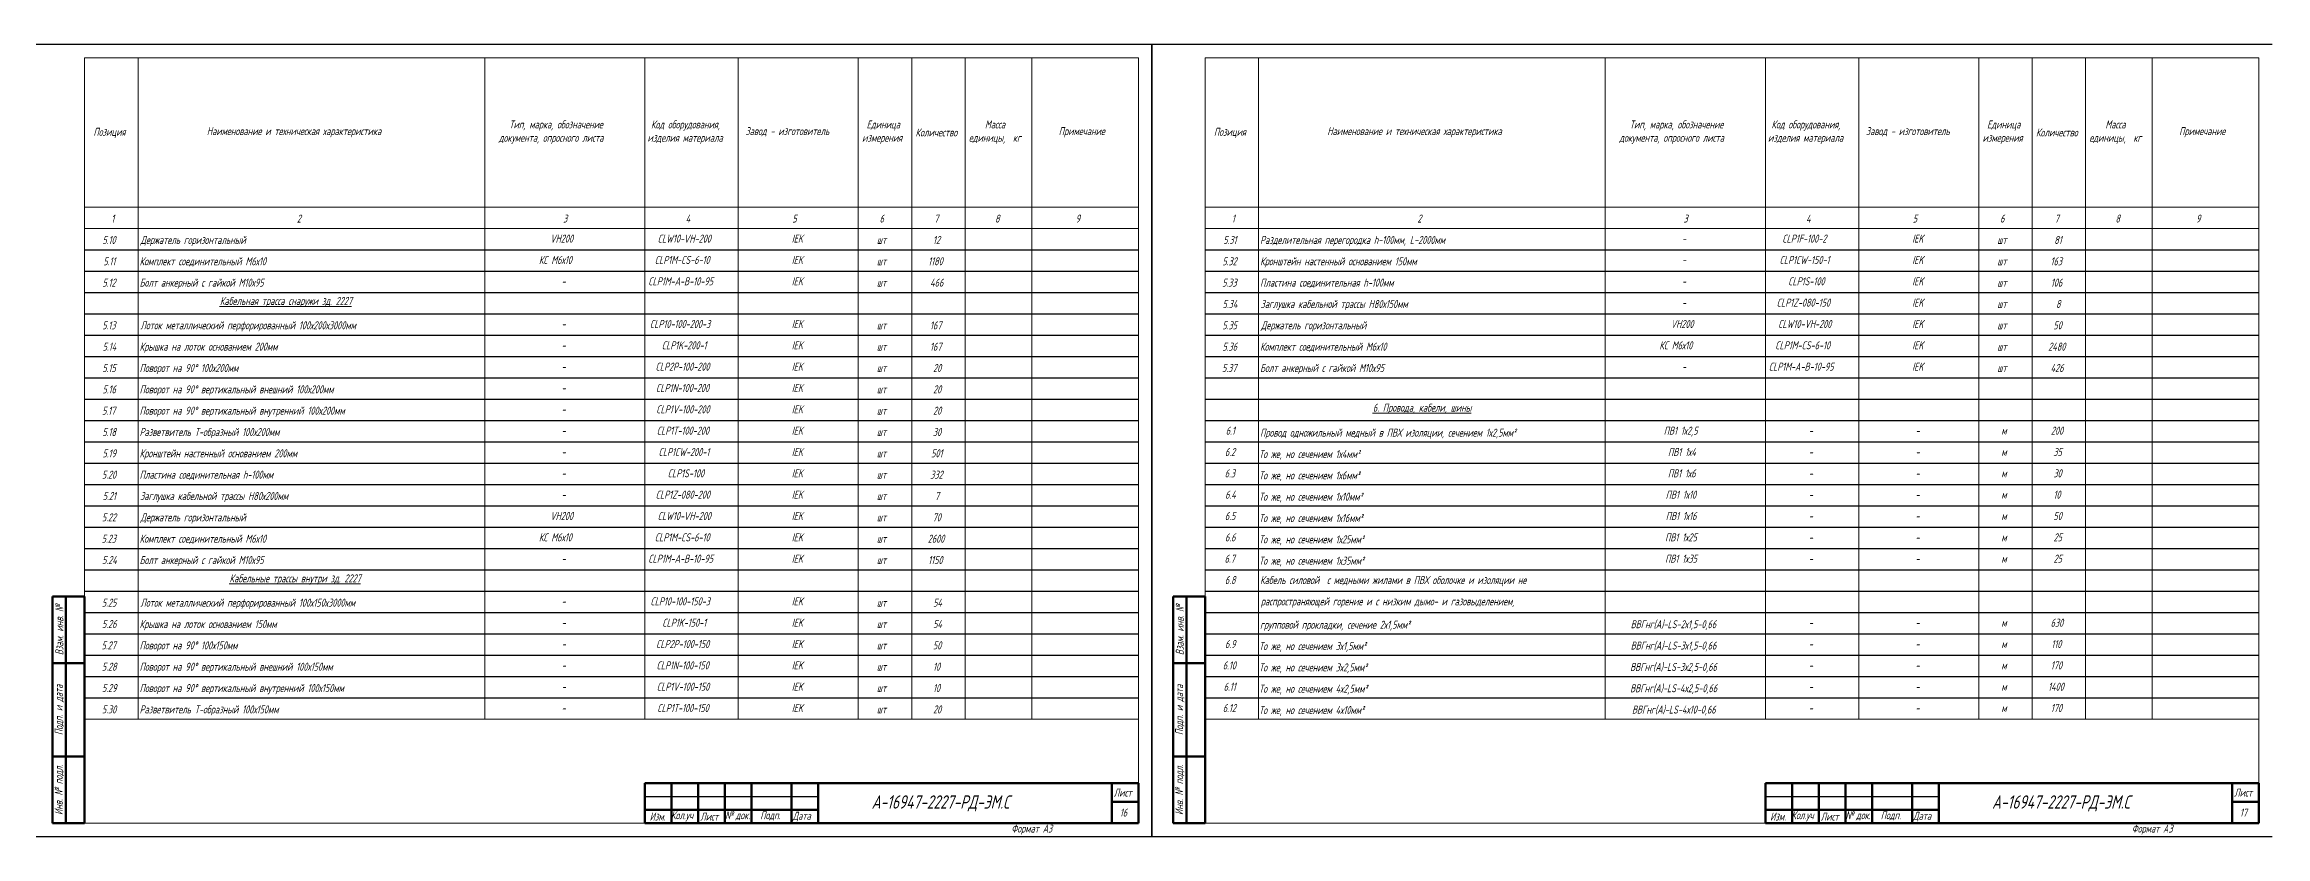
# Model space of a CAD drawing. Header units: millimetres. Extents: x -14296 to 10264, y -13087 to -5602.
# Drawn here: x 8589 to 9422, y -13087 to -12790 of the extents above; entities that cross this region are included whole.
import ezdxf

# ---------------------------------------------------------------- set-up
doc = ezdxf.new("R2010")
doc.units = ezdxf.units.MM
for name, color, linetype, lineweight in [('Рамка толстая', 7, 'Continuous', 15), ('Рамка тонкая', 5, 'Continuous', 25), ('ТаБлица', 253, 'Continuous', 15), ('Текст', 7, 'Continuous', 20), ('Штампы', 252, 'Continuous', 25)]:
    doc.layers.add(name, color=color, linetype=linetype, lineweight=lineweight)
doc.styles.add('Simplex', font='simplex.shx', dxfattribs={"width": 0.7, "oblique": 15})

msp = doc.modelspace()

# ---------------------------------------------------------------- linework, layer by layer
at = {"layer": 'Рамка толстая', "color": 18, "true_color": 0x000000}
for p, q in [((8604.28378, -12794.74064), (8604.28378, -13081.74064)), ((8999.28378, -12794.74064), (8604.28378, -12794.74064)), ((8999.28378, -13081.74064), (8999.28378, -12794.74064)), ((9024.28378, -12794.74064), (9024.28378, -13081.74064)), ((9419.28378, -12794.74064), (9024.28378, -12794.74064)), ((9419.28378, -13081.74064), (9419.28378, -12794.74064)), ((8604.28378, -13081.74064), (8999.28378, -13081.74064)), ((9024.28378, -13081.74064), (9419.28378, -13081.74064))]:
    msp.add_line(p, q, dxfattribs=at)
at = {"layer": 'Рамка тонкая', "color": 18, "true_color": 0x000000}
for p, q in [((9004.28378, -12789.74064), (8584.28378, -12789.74064)), ((9004.28378, -12789.74064), (9004.28378, -13086.74064)), ((9424.28378, -12789.74064), (9004.28378, -12789.74064)), ((9004.28378, -13086.74064), (9004.28378, -12789.74064)), ((8604.28378, -12866.74064), (8999.28378, -12866.74064)), ((9024.28378, -12866.74064), (9419.28378, -12866.74064)), ((8604.28378, -12874.74064), (8999.28378, -12874.74064)), ((9024.28378, -12874.74064), (9419.28378, -12874.74064)), ((8604.28378, -12882.74064), (8999.28378, -12882.74064)), ((9024.28378, -12882.74064), (9419.28378, -12882.74064)), ((8604.28378, -12890.74064), (8999.28378, -12890.74064)), ((9024.28378, -12890.74064), (9419.28378, -12890.74064)), ((8604.28378, -12898.74064), (8999.28378, -12898.74064)), ((9024.28378, -12898.74064), (9419.28378, -12898.74064)), ((8604.28378, -12906.74064), (8999.28378, -12906.74064)), ((9024.28378, -12906.74064), (9419.28378, -12906.74064)), ((8604.28378, -12914.74064), (8999.28378, -12914.74064)), ((9024.28378, -12914.74064), (9419.28378, -12914.74064)), ((8604.28378, -12922.74064), (8999.28378, -12922.74064)), ((9024.28378, -12922.74064), (9419.28378, -12922.74064)), ((8604.28378, -12930.74064), (8999.28378, -12930.74064)), ((9024.28378, -12930.74064), (9419.28378, -12930.74064)), ((8604.28378, -12938.74064), (8999.28378, -12938.74064)), ((9024.28378, -12938.74064), (9419.28378, -12938.74064)), ((8604.28378, -12946.74064), (8999.28378, -12946.74064)), ((8604.28378, -12954.74064), (8999.28378, -12954.74064)), ((9024.28378, -12946.74064), (9419.28378, -12946.74064)), ((9024.28378, -12954.74064), (9419.28378, -12954.74064)), ((8604.28378, -12962.74064), (8999.28378, -12962.74064)), ((9024.28378, -12962.74064), (9419.28378, -12962.74064)), ((8604.28378, -12970.74064), (8999.28378, -12970.74064)), ((9024.28378, -12970.74064), (9419.28378, -12970.74064)), ((8604.28378, -12978.74064), (8999.28378, -12978.74064)), ((9024.28378, -12978.74064), (9419.28378, -12978.74064)), ((8604.28378, -12986.74064), (8999.28378, -12986.74064)), ((9024.28378, -12986.74064), (9419.28378, -12986.74064)), ((8604.28378, -12994.74064), (8999.28378, -12994.74064)), ((9024.28378, -12994.74064), (9419.28378, -12994.74064)), ((8604.28378, -13002.74064), (8999.28378, -13002.74064)), ((9024.28378, -13002.74064), (9419.28378, -13002.74064)), ((8604.28378, -13010.74064), (8999.28378, -13010.74064)), ((9024.28378, -13010.74064), (9419.28378, -13010.74064)), ((8604.28378, -13018.74064), (8999.28378, -13018.74064)), ((9024.28378, -13018.74064), (9419.28378, -13018.74064)), ((8604.28378, -13026.74064), (8999.28378, -13026.74064)), ((9024.28378, -13026.74064), (9419.28378, -13026.74064)), ((8604.28378, -13034.74064), (8999.28378, -13034.74064)), ((9024.28378, -13034.74064), (9419.28378, -13034.74064)), ((8584.28378, -13086.74064), (9004.28378, -13086.74064)), ((9004.28378, -13086.74064), (9424.28378, -13086.74064))]:
    msp.add_line(p, q, dxfattribs=at)
at = {"layer": 'ТаБлица', "color": 18, "true_color": 0x000000}
for p, q in [((8624.28378, -12794.74064), (8624.28378, -13042.74064)), ((8754.28378, -12794.74064), (8754.28378, -13042.74064)), ((8814.28378, -12794.74064), (8814.28378, -13042.74064)), ((8849.28378, -12794.74064), (8849.28378, -13042.74064)), ((8894.28378, -12794.74064), (8894.28378, -13042.74064)), ((8914.28378, -12794.74064), (8914.28378, -13042.74064)), ((8934.28378, -12794.74064), (8934.28378, -13042.74064)), ((8959.28378, -12794.74064), (8959.28378, -13042.74064)), ((9044.28378, -12794.74064), (9044.28378, -13042.74064)), ((9174.28378, -12794.74064), (9174.28378, -13042.74064)), ((9234.28378, -12794.74064), (9234.28378, -13042.74064)), ((9269.28378, -12794.74064), (9269.28378, -13042.74064)), ((9314.28378, -12794.74064), (9314.28378, -13042.74064)), ((9334.28378, -12794.74064), (9334.28378, -13042.74064)), ((9354.28378, -12794.74064), (9354.28378, -13042.74064)), ((9379.28378, -12794.74064), (9379.28378, -13042.74064)), ((8604.28378, -12850.74064), (8999.28378, -12850.74064)), ((9024.28378, -12850.74064), (9419.28378, -12850.74064)), ((8604.28378, -12858.74064), (8999.28378, -12858.74064)), ((9024.28378, -12858.74064), (9419.28378, -12858.74064)), ((8604.28378, -13042.74064), (8999.28378, -13042.74064)), ((9024.28378, -13042.74064), (9419.28378, -13042.74064))]:
    msp.add_line(p, q, dxfattribs=at)
at = {"layer": 'Штампы', "color": 18, "lineweight": 60, "true_color": 0x000000}
for p, q in [((8592.28378, -13081.74064), (8592.28378, -12996.74064)), ((8592.28378, -12996.74064), (8604.28378, -12996.74064)), ((8597.28378, -13081.74064), (8597.28378, -12996.74064)), ((8604.28378, -13081.74064), (8604.28378, -12996.74064)), ((9012.28378, -13081.74064), (9012.28378, -12996.74064)), ((9012.28378, -12996.74064), (9024.28378, -12996.74064)), ((9017.28378, -13081.74064), (9017.28378, -12996.74064)), ((9024.28378, -13081.74064), (9024.28378, -12996.74064)), ((8592.28378, -13021.74064), (8604.28378, -13021.74064)), ((8604.28378, -13026.74064), (8604.28378, -13081.74064)), ((9012.28378, -13021.74064), (9024.28378, -13021.74064)), ((9024.28378, -13026.74064), (9024.28378, -13081.74064)), ((8592.28378, -13056.74064), (8604.28378, -13056.74064)), ((9012.28378, -13056.74064), (9024.28378, -13056.74064)), ((8814.28378, -13066.74064), (8999.28378, -13066.74064)), ((8814.28378, -13066.74064), (8814.28378, -13081.74064)), ((8824.28378, -13066.74064), (8824.28378, -13081.74064)), ((8834.28378, -13066.74064), (8834.28378, -13081.74064)), ((8844.28378, -13066.74064), (8844.28378, -13081.74064)), ((8854.28378, -13066.74064), (8854.28378, -13081.74064)), ((8869.28378, -13066.74064), (8869.28378, -13081.74064)), ((8879.28378, -13066.74064), (8879.28378, -13081.74064)), ((8989.28378, -13066.74064), (8999.28378, -13066.74064)), ((8989.28378, -13066.74064), (8989.28378, -13081.74064)), ((8999.28378, -13066.74064), (8999.28378, -13081.74064)), ((8999.28378, -13066.74064), (8999.28378, -13081.74064)), ((9234.28378, -13066.74064), (9419.28378, -13066.74064)), ((9234.28378, -13066.74064), (9234.28378, -13081.74064)), ((9244.28378, -13066.74064), (9244.28378, -13081.74064)), ((9254.28378, -13066.74064), (9254.28378, -13081.74064)), ((9264.28378, -13066.74064), (9264.28378, -13081.74064)), ((9274.28378, -13066.74064), (9274.28378, -13081.74064)), ((9289.28378, -13066.74064), (9289.28378, -13081.74064)), ((9299.28378, -13066.74064), (9299.28378, -13081.74064)), ((9409.28378, -13066.74064), (9419.28378, -13066.74064)), ((9409.28378, -13066.74064), (9409.28378, -13081.74064)), ((9419.28378, -13066.74064), (9419.28378, -13081.74064)), ((9419.28378, -13066.74064), (9419.28378, -13081.74064)), ((8814.28378, -13076.74064), (8879.28378, -13076.74064)), ((8989.28378, -13073.74064), (8999.28378, -13073.74064)), ((9234.28378, -13076.74064), (9299.28378, -13076.74064)), ((9409.28378, -13073.74064), (9419.28378, -13073.74064)), ((8592.28378, -13081.74064), (8604.28378, -13081.74064)), ((8814.28378, -13081.74064), (8999.28378, -13081.74064)), ((8989.28378, -13081.74064), (8999.28378, -13081.74064)), ((9012.28378, -13081.74064), (9024.28378, -13081.74064)), ((9234.28378, -13081.74064), (9419.28378, -13081.74064)), ((9409.28378, -13081.74064), (9419.28378, -13081.74064))]:
    msp.add_line(p, q, dxfattribs=at)
at = {"layer": 'Штампы', "color": 18, "true_color": 0x000000}
for p, q in [((8814.28378, -13071.74064), (8879.28378, -13071.74064)), ((9234.28378, -13071.74064), (9299.28378, -13071.74064))]:
    msp.add_line(p, q, dxfattribs=at)

# ---------------------------------------------------------------- texts
at = {"layer": 'Текст', "color": 18, "true_color": 0x000000, "style": 'Simplex', "oblique": 15}
for s, height, width, p in [('Позиция', 3, 0.7, (8607.56583, -12824.02636)), ('Наименование и техническая характеристика', 3, 0.7, (8650.06583, -12823.74064)), ('Тип, марка, обозначение', 3, 0.7, (8763.44239, -12821.24064)), ('Код оборудования,', 3, 0.7, (8816.56464, -12821.24064)), ('Завод - изготовитель', 3, 0.7, (8851.97636, -12823.74064)), ('Единица', 3, 0.7, (8897.36583, -12821.24064)), ('Количество', 3, 0.6, (8915.71611, -12824.24064)), ('Масса', 3, 0.7, (8941.71583, -12821.24064)), ('Примечание', 3, 0.7, (8969.39239, -12823.74064)), ('Позиция', 3, 0.7, (9027.56583, -12824.02636)), ('Наименование и техническая характеристика', 3, 0.7, (9070.06583, -12823.74064)), ('Тип, марка, обозначение', 3, 0.7, (9183.44239, -12821.24064)), ('Код оборудования,', 3, 0.7, (9236.56464, -12821.24064)), ('Завод - изготовитель', 3, 0.7, (9271.97636, -12823.74064)), ('Единица', 3, 0.7, (9317.36583, -12821.24064)), ('Количество', 3, 0.6, (9335.71611, -12824.24064)), ('Масса', 3, 0.7, (9361.71583, -12821.24064)), ('Примечание', 3, 0.7, (9389.39239, -12823.74064)), ('документа, опросного листа', 3, 0.7, (8759.53067, -12826.24064)), ('изделия материала', 3, 0.7, (8815.24669, -12826.24064)), ('измерения', 3, 0.7, (8895.69669, -12826.24064)), ('единицы,  кг', 3, 0.7, (8935.71583, -12826.24064)), ('документа, опросного листа', 3, 0.7, (9179.53067, -12826.24064)), ('изделия материала', 3, 0.7, (9235.24669, -12826.24064)), ('измерения', 3, 0.7, (9315.69669, -12826.24064)), ('единицы,  кг', 3, 0.7, (9355.71583, -12826.24064)), ('1', 3, 0.7, (8614.26378, -12856.53611)), ('2', 3, 0.7, (8683.82349, -12856.53611)), ('3', 3, 0.7, (8783.59918, -12856.53611)), ('4', 3, 0.7, (8829.55265, -12856.53611)), ('5', 3, 0.7, (8869.52588, -12856.53611)), ('6', 3, 0.7, (8902.25986, -12856.53611)), ('7', 3, 0.7, (8922.7186, -12856.53611)), ('8', 3, 0.7, (8945.51209, -12856.53611)), ('9', 3, 0.7, (8975.72807, -12856.53611)), ('1', 3, 0.7, (9034.26378, -12856.53611)), ('2', 3, 0.7, (9103.82349, -12856.53611)), ('3', 3, 0.7, (9203.59918, -12856.53611)), ('4', 3, 0.7, (9249.55265, -12856.53611)), ('5', 3, 0.7, (9289.52588, -12856.53611)), ('6', 3, 0.7, (9322.25986, -12856.53611)), ('7', 3, 0.7, (9342.7186, -12856.53611)), ('8', 3, 0.7, (9365.51209, -12856.53611)), ('9', 3, 0.7, (9395.72807, -12856.53611)), ('5.10', 3, 0.7, (8610.93186, -12864.5519)), ('Держатель горизонтальный', 3, 0.7, (8625.23689, -12864.5519)), ('VH200', 3, 0.7, (8778.80841, -12864.0519)), ('CLW10-VH-200', 3, 0.7, (8819.06272, -12864.0519)), ('IEK', 3, 0.7, (8869.33186, -12864.0519)), ('шт', 3, 0.7, (8901.2146, -12864.5519)), ('12', 3, 0.7, (8922.25841, -12864.5519)), ('5.31', 3, 0.7, (9031.0553, -12864.5519)), ('Разделительная перегородка h-100мм, L-2000мм', 3, 0.7, (9044.88378, -12864.5519)), ('-', 3, 0.7, (9203.03927, -12864.0519)), ('CLP1F-100-2', 3, 0.7, (9240.61272, -12864.0519)), ('IEK', 3, 0.7, (9289.33186, -12864.0519)), ('шт', 3, 0.7, (9321.2146, -12864.5519)), ('81', 3, 0.7, (9342.5553, -12864.5519)), ('5.11', 3, 0.7, (8611.2553, -12872.5519)), ('Комплект соединительный М6х10', 3, 0.7, (8624.88378, -12872.5519)), ('КС М6х10', 3, 0.7, (8774.54978, -12872.0519)), ('CLP1M-CS-6-10', 3, 0.7, (8817.96272, -12872.0519)), ('IEK', 3, 0.7, (8869.33186, -12872.0519)), ('шт', 3, 0.7, (8901.2146, -12872.5519)), ('1180', 3, 0.7, (8920.45841, -12872.5519)), ('5.32', 3, 0.7, (9030.73186, -12872.5519)), ('Кронштейн настенный основанием 150мм', 3, 0.7, (9044.88378, -12872.5519)), ('-', 3, 0.7, (9203.03927, -12872.0519)), ('CLP1CW-150-1', 3, 0.7, (9239.58616, -12872.0519)), ('IEK', 3, 0.7, (9289.33186, -12872.0519)), ('шт', 3, 0.7, (9321.2146, -12872.5519)), ('163', 3, 0.7, (9341.18186, -12872.5519)), ('5.12', 3, 0.7, (8610.93186, -12880.5519)), ('Болт анкерный с гайкой М10х95', 3, 0.7, (8624.88378, -12880.5519)), ('-', 3, 0.7, (8783.03927, -12880.0519)), ('CLP1M-A-B-10-95', 3, 0.7, (8815.53616, -12880.0519)), ('IEK', 3, 0.7, (8869.33186, -12880.0519)), ('шт', 3, 0.7, (8901.2146, -12880.5519)), ('466', 3, 0.7, (8921.2053, -12880.5519)), ('5.33', 3, 0.7, (9030.6553, -12880.5519)), ('Пластина соединительная h-100мм', 3, 0.7, (9044.88378, -12880.5519)), ('-', 3, 0.7, (9203.03927, -12880.0519)), ('CLP1S-100', 3, 0.7, (9242.81272, -12880.0519)), ('IEK', 3, 0.7, (9289.33186, -12880.0519)), ('шт', 3, 0.7, (9321.2146, -12880.5519)), ('106', 3, 0.7, (9341.28927, -12880.5519)), ('%%UКабельная трасса снаружи зд. 2227', 3, 0.7, (8654.98178, -12887.42571)), ('5.34', 3, 0.7, (9030.8053, -12888.5519)), ('Заглушка кабельной трассы Н80х150мм', 3, 0.7, (9045.06895, -12888.5519)), ('-', 3, 0.7, (9203.03927, -12888.0519)), ('CLP1Z-080-150', 3, 0.7, (9238.51272, -12888.0519)), ('IEK', 3, 0.7, (9289.33186, -12888.0519)), ('шт', 3, 0.7, (9321.2146, -12888.5519)), ('8', 3, 0.7, (9343.21272, -12888.5519)), ('5.13', 3, 0.7, (8610.8553, -12896.5519)), ('Лоток металлический перфорированный 100х200х3000мм', 3, 0.7, (8625.18378, -12896.5519)), ('-', 3, 0.7, (8783.03927, -12896.0519)), ('CLP10-100-200-3', 3, 0.7, (8816.13616, -12896.0519)), ('IEK', 3, 0.7, (8869.33186, -12896.0519)), ('шт', 3, 0.7, (8901.2146, -12896.5519)), ('167', 3, 0.7, (8921.13186, -12896.5519)), ('5.35', 3, 0.7, (9030.7053, -12896.5519)), ('Держатель горизонтальный', 3, 0.7, (9045.23689, -12896.5519)), ('VH200', 3, 0.7, (9198.80841, -12896.0519)), ('CLW10-VH-200', 3, 0.7, (9239.06272, -12896.0519)), ('IEK', 3, 0.7, (9289.33186, -12896.0519)), ('шт', 3, 0.7, (9321.2146, -12896.5519)), ('50', 3, 0.7, (9342.23186, -12896.5519)), ('5.14', 3, 0.7, (8611.0053, -12904.5519)), ('Крышка на лоток основанием 200мм', 3, 0.7, (8624.88378, -12904.5519)), ('-', 3, 0.7, (8783.03927, -12904.0519)), ('CLP1K-200-1', 3, 0.7, (8820.58616, -12904.0519)), ('IEK', 3, 0.7, (8869.33186, -12904.0519)), ('шт', 3, 0.7, (8901.2146, -12904.5519)), ('167', 3, 0.7, (8921.13186, -12904.5519)), ('5.36', 3, 0.7, (9030.76272, -12904.5519)), ('Комплект соединительный М6х10', 3, 0.7, (9044.88378, -12904.5519)), ('КС М6х10', 3, 0.7, (9194.54978, -12904.0519)), ('CLP1M-CS-6-10', 3, 0.7, (9237.96272, -12904.0519)), ('IEK', 3, 0.7, (9289.33186, -12904.0519)), ('шт', 3, 0.7, (9321.2146, -12904.5519)), ('2480', 3, 0.7, (9340.30841, -12904.5519)), ('5.15', 3, 0.7, (8610.9053, -12912.5519)), ('Поворот на 90° 100х200мм', 3, 0.7, (8624.88378, -12912.5519)), ('-', 3, 0.7, (8783.03927, -12912.0519)), ('CLP2P-100-200', 3, 0.7, (8818.26272, -12912.0519)), ('IEK', 3, 0.7, (8869.33186, -12912.0519)), ('шт', 3, 0.7, (8901.2146, -12912.5519)), ('20', 3, 0.7, (8922.30841, -12912.5519)), ('5.37', 3, 0.7, (9030.6053, -12912.5519)), ('Болт анкерный с гайкой М10х95', 3, 0.7, (9044.88378, -12912.5519)), ('-', 3, 0.7, (9203.03927, -12912.0519)), ('CLP1M-A-B-10-95', 3, 0.7, (9235.53616, -12912.0519)), ('IEK', 3, 0.7, (9289.33186, -12912.0519)), ('шт', 3, 0.7, (9321.2146, -12912.5519)), ('426', 3, 0.7, (9341.2053, -12912.5519)), ('5.16', 3, 0.7, (8610.96272, -12920.5519)), ('Поворот на 90° вертикальный внешний 100х200мм', 3, 0.7, (8624.88378, -12920.5519)), ('-', 3, 0.7, (8783.03927, -12920.0519)), ('CLP1N-100-200', 3, 0.7, (8818.41272, -12920.0519)), ('IEK', 3, 0.7, (8869.33186, -12920.0519)), ('шт', 3, 0.7, (8901.2146, -12920.5519)), ('20', 3, 0.7, (8922.30841, -12920.5519)), ('5.17', 3, 0.7, (8610.8053, -12928.5519)), ('Поворот на 90° вертикальный внутренний 100х200мм', 3, 0.7, (8624.88378, -12928.5519)), ('-', 3, 0.7, (8783.03927, -12928.0519)), ('CLP1V-100-200', 3, 0.7, (8818.51272, -12928.0519)), ('IEK', 3, 0.7, (8869.33186, -12928.0519)), ('шт', 3, 0.7, (8901.2146, -12928.5519)), ('20', 3, 0.7, (8922.30841, -12928.5519)), ('%%U6. Провода, кабели, шины', 3, 0.7, (9087.15795, -12927.42571)), ('5.18', 3, 0.7, (8610.91272, -12936.5519)), ('Разветвитель Т-образный 100х200мм', 3, 0.7, (8624.88378, -12936.5519)), ('-', 3, 0.7, (8783.03927, -12936.0519)), ('CLP1Т-100-200', 3, 0.7, (8818.71269, -12936.0519)), ('IEK', 3, 0.7, (8869.33186, -12936.0519)), ('шт', 3, 0.7, (8901.2146, -12936.5519)), ('30', 3, 0.7, (8922.23186, -12936.5519)), ('6.1', 3, 0.7, (9032.02444, -12936.0519)), ('Провод одножильный медный в ПВХ изоляции, сечением 1х2,5мм²', 3, 0.7, (9044.88378, -12936.8019)), ('ПВ1 1х2,5', 3, 0.7, (9196.18178, -12936.0519)), ('-', 3, 0.7, (9250.53927, -12936.0519)), ('-', 3, 0.7, (9290.53927, -12936.0519)), ('м', 3, 0.7, (9322.72748, -12936.0519)), ('200', 3, 0.7, (9341.30841, -12936.0519)), ('5.19', 3, 0.7, (8610.96272, -12944.5519)), ('Кронштейн настенный основанием 200мм', 3, 0.7, (8624.88378, -12944.5519)), ('-', 3, 0.7, (8783.03927, -12944.0519)), ('CLP1CW-200-1', 3, 0.7, (8819.38616, -12944.0519)), ('IEK', 3, 0.7, (8869.33186, -12944.0519)), ('шт', 3, 0.7, (8901.2146, -12944.5519)), ('501', 3, 0.7, (8921.5553, -12944.5519)), ('6.2', 3, 0.7, (9031.701, -12944.0519)), ('То же, но сечением 1х4мм²', 3, 0.7, (9044.48378, -12944.8019)), ('ПВ1 1х4', 3, 0.7, (9197.78178, -12944.0519)), ('-', 3, 0.7, (9250.53927, -12944.0519)), ('-', 3, 0.7, (9290.53927, -12944.0519)), ('м', 3, 0.7, (9322.72748, -12944.0519)), ('35', 3, 0.7, (9342.2053, -12944.0519)), ('5.20', 3, 0.7, (8610.73186, -12952.5519)), ('Пластина соединительная h-100мм', 3, 0.7, (8624.88378, -12952.5519)), ('-', 3, 0.7, (8783.03927, -12952.0519)), ('CLP1S-100', 3, 0.7, (8822.81272, -12952.0519)), ('IEK', 3, 0.7, (8869.33186, -12952.0519)), ('шт', 3, 0.7, (8901.2146, -12952.5519)), ('332', 3, 0.7, (8921.23186, -12952.5519)), ('6.3', 3, 0.7, (9031.62444, -12952.0519)), ('То же, но сечением 1х6мм²', 3, 0.7, (9044.48378, -12952.8019)), ('ПВ1 1х6', 3, 0.7, (9197.73878, -12952.0519)), ('-', 3, 0.7, (9250.53927, -12952.0519)), ('-', 3, 0.7, (9290.53927, -12952.0519)), ('м', 3, 0.7, (9322.72748, -12952.0519)), ('30', 3, 0.7, (9342.23186, -12952.0519)), ('5.21', 3, 0.7, (8611.0553, -12960.5519)), ('Заглушка кабельной трассы Н80х200мм', 3, 0.7, (8625.06895, -12960.5519)), ('-', 3, 0.7, (8783.03927, -12960.0519)), ('CLP1Z-080-200', 3, 0.7, (8818.31272, -12960.0519)), ('IEK', 3, 0.7, (8869.33186, -12960.0519)), ('шт', 3, 0.7, (8901.2146, -12960.5519)), ('7', 3, 0.7, (8922.98186, -12960.5519)), ('6.4', 3, 0.7, (9031.77444, -12960.0519)), ('То же, но сечением 1х10мм²', 3, 0.7, (9044.48378, -12960.8019)), ('ПВ1 1х10', 3, 0.7, (9196.90878, -12960.0519)), ('-', 3, 0.7, (9250.53927, -12960.0519)), ('-', 3, 0.7, (9290.53927, -12960.0519)), ('м', 3, 0.7, (9322.72748, -12960.0519)), ('10', 3, 0.7, (9342.25841, -12960.0519)), ('5.22', 3, 0.7, (8610.73186, -12968.5519)), ('Держатель горизонтальный', 3, 0.7, (8625.23689, -12968.5519)), ('VH200', 3, 0.7, (8778.80841, -12968.0519)), ('CLW10-VH-200', 3, 0.7, (8819.06272, -12968.0519)), ('IEK', 3, 0.7, (8869.33186, -12968.0519)), ('шт', 3, 0.7, (8901.2146, -12968.5519)), ('70', 3, 0.7, (8922.10841, -12968.5519)), ('6.5', 3, 0.7, (9031.67444, -12968.0519)), ('То же, но сечением 1х16мм²', 3, 0.7, (9044.48378, -12968.8019)), ('ПВ1 1х16', 3, 0.7, (9196.93878, -12968.0519)), ('-', 3, 0.7, (9250.53927, -12968.0519)), ('-', 3, 0.7, (9290.53927, -12968.0519)), ('м', 3, 0.7, (9322.72748, -12968.0519)), ('50', 3, 0.7, (9342.23186, -12968.0519)), ('5.23', 3, 0.7, (8610.6553, -12976.5519)), ('Комплект соединительный М6х10', 3, 0.7, (8624.88378, -12976.5519)), ('КС М6х10', 3, 0.7, (8774.54978, -12976.0519)), ('CLP1M-CS-6-10', 3, 0.7, (8817.96272, -12976.0519)), ('IEK', 3, 0.7, (8869.33186, -12976.0519)), ('шт', 3, 0.7, (8901.2146, -12976.5519)), ('2600', 3, 0.7, (8920.30841, -12976.5519)), ('6.6', 3, 0.7, (9031.73186, -12976.0519)), ('То же, но сечением 1х25мм²', 3, 0.7, (9044.48378, -12976.8019)), ('ПВ1 1х25', 3, 0.7, (9196.68178, -12976.0519)), ('-', 3, 0.7, (9250.53927, -12976.0519)), ('-', 3, 0.7, (9290.53927, -12976.0519)), ('м', 3, 0.7, (9322.72748, -12976.0519)), ('25', 3, 0.7, (9342.28186, -12976.0519)), ('5.24', 3, 0.7, (8610.8053, -12984.5519)), ('Болт анкерный с гайкой М10х95', 3, 0.7, (8624.88378, -12984.5519)), ('-', 3, 0.7, (8783.03927, -12984.0519)), ('CLP1M-A-B-10-95', 3, 0.7, (8815.53616, -12984.0519)), ('IEK', 3, 0.7, (8869.33186, -12984.0519)), ('шт', 3, 0.7, (8901.2146, -12984.5519)), ('1150', 3, 0.7, (8920.45841, -12984.5519)), ('6.7', 3, 0.7, (9031.57444, -12984.0519)), ('То же, но сечением 1х35мм²', 3, 0.7, (9044.48378, -12984.8019)), ('ПВ1 1х35', 3, 0.7, (9196.68178, -12984.0519)), ('-', 3, 0.7, (9250.53927, -12984.0519)), ('-', 3, 0.7, (9290.53927, -12984.0519)), ('м', 3, 0.7, (9322.72748, -12984.0519)), ('25', 3, 0.7, (9342.28186, -12984.0519)), ('%%UКабельные трассы внутри зд. 2227', 3, 0.7, (8658.58178, -12991.42571)), ('6.8', 3, 0.7, (9031.68186, -12992.0519)), ('Кабель силовой  с медными жилами в ПВХ оболочке и изоляции не', 3, 0.7, (9044.88378, -12992.0519)), ('5.25', 3, 0.7, (8610.7053, -13000.5519)), ('Лоток металлический перфорированный 100х150х3000мм', 3, 0.7, (8625.18378, -13000.5519)), ('-', 3, 0.7, (8783.03927, -13000.0519)), ('CLP10-100-150-3', 3, 0.7, (8816.33616, -13000.0519)), ('IEK', 3, 0.7, (8869.33186, -13000.0519)), ('шт', 3, 0.7, (8901.2146, -13000.5519)), ('54', 3, 0.7, (8922.3053, -13000.5519)), ('распространяющей горение и с низким дымо- и газовыделением,', 3, 0.7, (9045.15173, -13000.0519)), ('5.26', 3, 0.7, (8610.76272, -13008.5519)), ('Крышка на лоток основанием 150мм', 3, 0.7, (8624.88378, -13008.5519)), ('-', 3, 0.7, (8783.03927, -13008.0519)), ('CLP2P-100-150', 3, 0.7, (8818.46272, -13016.0519)), ('CLP1K-150-1', 3, 0.7, (8820.78616, -13008.0519)), ('IEK', 3, 0.7, (8869.33186, -13008.0519)), ('IEK', 3, 0.7, (8869.33186, -13016.0519)), ('шт', 3, 0.7, (8901.2146, -13008.5519)), ('54', 3, 0.7, (8922.3053, -13008.5519)), ('6.9', 3, 0.7, (9031.73186, -13016.0519)), ('групповой прокладки, сечение 2х1,5мм²', 3, 0.7, (9044.86895, -13008.8019)), ('ВВГнг(А)-LS-2х1,5-0,66', 3, 0.7, (9183.78928, -13008.62333)), ('-', 3, 0.7, (9250.53927, -13008.0519)), ('-', 3, 0.7, (9290.53927, -13008.0519)), ('м', 3, 0.7, (9322.72748, -13008.0519)), ('630', 3, 0.7, (9341.201, -13008.0519)), ('110', 3, 0.7, (9341.45841, -13016.0519)), ('5.27', 3, 0.7, (8610.6053, -13016.5519)), ('5.28', 3, 0.7, (8610.71272, -13024.5519)), ('Поворот на 90° 100х150мм', 3, 0.7, (8624.88378, -13016.5519)), ('Поворот на 90° вертикальный внешний 100х150мм', 3, 0.7, (8624.88378, -13024.5519)), ('-', 3, 0.7, (8783.03927, -13016.0519)), ('CLP1N-100-150', 3, 0.7, (8818.61272, -13024.0519)), ('IEK', 3, 0.7, (8869.33186, -13024.0519)), ('шт', 3, 0.7, (8901.2146, -13016.5519)), ('50', 3, 0.7, (8922.23186, -13016.5519)), ('10', 3, 0.7, (8922.25841, -13024.5519)), ('6.10', 3, 0.7, (9030.901, -13024.0519)), ('То же, но сечением 3х1,5мм²', 3, 0.7, (9044.48378, -13016.8019)), ('ВВГнг(А)-LS-3х2,5-0,66', 3, 0.7, (9183.58928, -13024.62333)), ('ВВГнг(А)-LS-3х1,5-0,66', 3, 0.7, (9183.78928, -13016.62333)), ('-', 3, 0.7, (9250.53927, -13016.0519)), ('-', 3, 0.7, (9290.53927, -13016.0519)), ('м', 3, 0.7, (9322.72748, -13016.0519)), ('170', 3, 0.7, (9341.25841, -13024.0519)), ('5.29', 3, 0.7, (8610.76272, -13032.5519)), ('Поворот на 90° вертикальный внутренний 100х150мм', 3, 0.7, (8624.88378, -13032.5519)), ('-', 3, 0.7, (8783.03927, -13024.0519)), ('CLP1V-100-150', 3, 0.7, (8818.71272, -13032.0519)), ('IEK', 3, 0.7, (8869.33186, -13032.0519)), ('шт', 3, 0.7, (8901.2146, -13024.5519)), ('10', 3, 0.7, (8922.25841, -13032.5519)), ('6.11', 3, 0.7, (9031.22444, -13032.0519)), ('То же, но сечением 3х2,5мм²', 3, 0.7, (9044.48378, -13024.8019)), ('То же, но сечением 4х2,5мм²', 3, 0.7, (9044.48378, -13032.8019)), ('ВВГнг(А)-LS-4х2,5-0,66', 3, 0.7, (9183.58928, -13032.62333)), ('-', 3, 0.7, (9250.53927, -13024.0519)), ('-', 3, 0.7, (9290.53927, -13024.0519)), ('м', 3, 0.7, (9322.72748, -13024.0519)), ('1400', 3, 0.7, (9340.25841, -13032.0519)), ('5.30', 3, 0.7, (8610.73186, -13040.5519)), ('Разветвитель Т-образный 100х150мм', 3, 0.7, (8624.88378, -13040.5519)), ('-', 3, 0.7, (8783.03927, -13032.0519)), ('CLP1Т-100-150', 3, 0.7, (8818.91269, -13040.0519)), ('IEK', 3, 0.7, (8869.33186, -13040.0519)), ('шт', 3, 0.7, (8901.2146, -13032.5519)), ('20', 3, 0.7, (8922.30841, -13040.5519)), ('6.12', 3, 0.7, (9030.901, -13040.0519)), ('То же, но сечением 4х10мм²', 3, 0.7, (9044.48378, -13040.8019)), ('ВВГнг(А)-LS-4х10-0,66', 3, 0.7, (9184.28878, -13040.62333)), ('-', 3, 0.7, (9250.53927, -13032.0519)), ('-', 3, 0.7, (9290.53927, -13032.0519)), ('м', 3, 0.7, (9322.72748, -13032.0519)), ('м', 3, 0.7, (9322.72748, -13040.0519)), ('170', 3, 0.7, (9341.25841, -13040.0519)), ('-', 3, 0.7, (8783.03927, -13040.0519)), ('шт', 3, 0.7, (8901.2146, -13040.5519)), ('-', 3, 0.7, (9250.53927, -13040.0519)), ('-', 3, 0.7, (9290.53927, -13040.0519)), ('А-16947-2227-РД-ЭМ.С', 5, 0.7, (8899.2734, -13076.26445)), ('А-16947-2227-РД-ЭМ.С', 5, 0.7, (9319.2734, -13076.26445)), ('Изм.', 3, 0.7, (8816.06464, -13080.74064)), ('Кол.уч', 3, 0.7, (8824.06583, -13080.24064)), ('Лист', 3, 0.7, (8835.03378, -13080.74064)), ('№', 3, 0.7, (8844.32574, -13080.24064)), ('док.', 3, 0.7, (8848.27673, -13080.24064)), ('Подп.', 3, 0.7, (8857.51464, -13080.24064)), ('Дата', 3, 0.7, (8869.69239, -13080.45493)), ('Изм.', 3, 0.7, (9236.06464, -13080.74064)), ('Кол.уч', 3, 0.7, (9244.06583, -13080.24064)), ('Лист', 3, 0.7, (9255.03378, -13080.74064)), ('№', 3, 0.7, (9264.32574, -13080.24064)), ('док.', 3, 0.7, (9268.27673, -13080.24064)), ('Подп.', 3, 0.7, (9277.51464, -13080.24064)), ('Дата', 3, 0.7, (9289.69239, -13080.45493)), ('Формат А3', 3, 0.7, (8951.63927, -13085.24064)), ('Формат А3', 3, 0.7, (9371.63927, -13085.24064))]:
    msp.add_text(s, height=height, dxfattribs=dict(at, width=width)).set_placement(p)
at = {"layer": 'Штампы', "color": 18, "true_color": 0x000000, "style": 'Simplex', "oblique": 15, "width": 0.7}
for s, p in [('Лист', (8990.03378, -13071.74064)), ('Лист', (9410.03378, -13071.74064)), ('16', (8992.28927, -13079.24064)), ('17', (9412.13186, -13079.24064))]:
    msp.add_text(s, height=3, dxfattribs=at).set_placement(p)
at = {"layer": 'Штампы', "color": 18, "true_color": 0x000000, "char_height": 3, "attachment_point": 5, "rotation": 90, "style": 'Simplex'}
for s, insert, width in [('Взам. инв. {\\Fgost|c204;№}', (8594.78378, -13009.24064), 25), ('Взам. инв. {\\Fgost|c204;№}', (9014.78378, -13009.24064), 25), ('Подп. и дата', (8594.78378, -13039.24064), 35), ('Подп. и дата', (9014.78378, -13039.24064), 35), ('Инв. {\\Fgost|c204;№} подл.', (8594.78378, -13069.24064), 25), ('Инв. {\\Fgost|c204;№} подл.', (9014.78378, -13069.24064), 25)]:
    msp.add_mtext(s, dxfattribs=dict(at, insert=insert, width=width))

doc.saveas('drawing.dxf')
